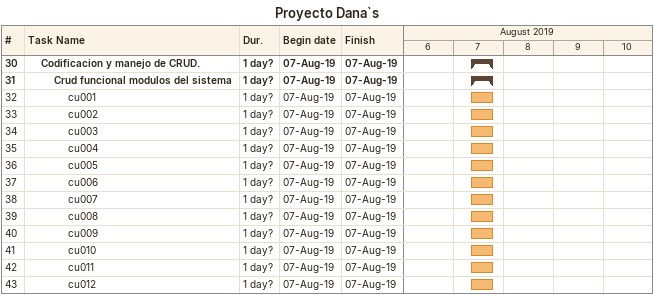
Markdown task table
Proyecto Dana`s

| ID | Level | Task | Duration | Start | Finish |
|---|---|---|---|---|---|
| 30 | 2 | **Codificacion y manejo de CRUD.** | 1d? | 2019-08-07 | 2019-08-07 |
| 31 | 3 | **Crud funcional modulos del sistema** | 1d? | 2019-08-07 | 2019-08-07 |
| 32 | 4 | cu001 | 1d? | 2019-08-07 | 2019-08-07 |
| 33 | 4 | cu002 | 1d? | 2019-08-07 | 2019-08-07 |
| 34 | 4 | cu003 | 1d? | 2019-08-07 | 2019-08-07 |
| 35 | 4 | cu004 | 1d? | 2019-08-07 | 2019-08-07 |
| 36 | 4 | cu005 | 1d? | 2019-08-07 | 2019-08-07 |
| 37 | 4 | cu006 | 1d? | 2019-08-07 | 2019-08-07 |
| 38 | 4 | cu007 | 1d? | 2019-08-07 | 2019-08-07 |
| 39 | 4 | cu008 | 1d? | 2019-08-07 | 2019-08-07 |
| 40 | 4 | cu009 | 1d? | 2019-08-07 | 2019-08-07 |
| 41 | 4 | cu010 | 1d? | 2019-08-07 | 2019-08-07 |
| 42 | 4 | cu011 | 1d? | 2019-08-07 | 2019-08-07 |
| 43 | 4 | cu012 | 1d? | 2019-08-07 | 2019-08-07 |
